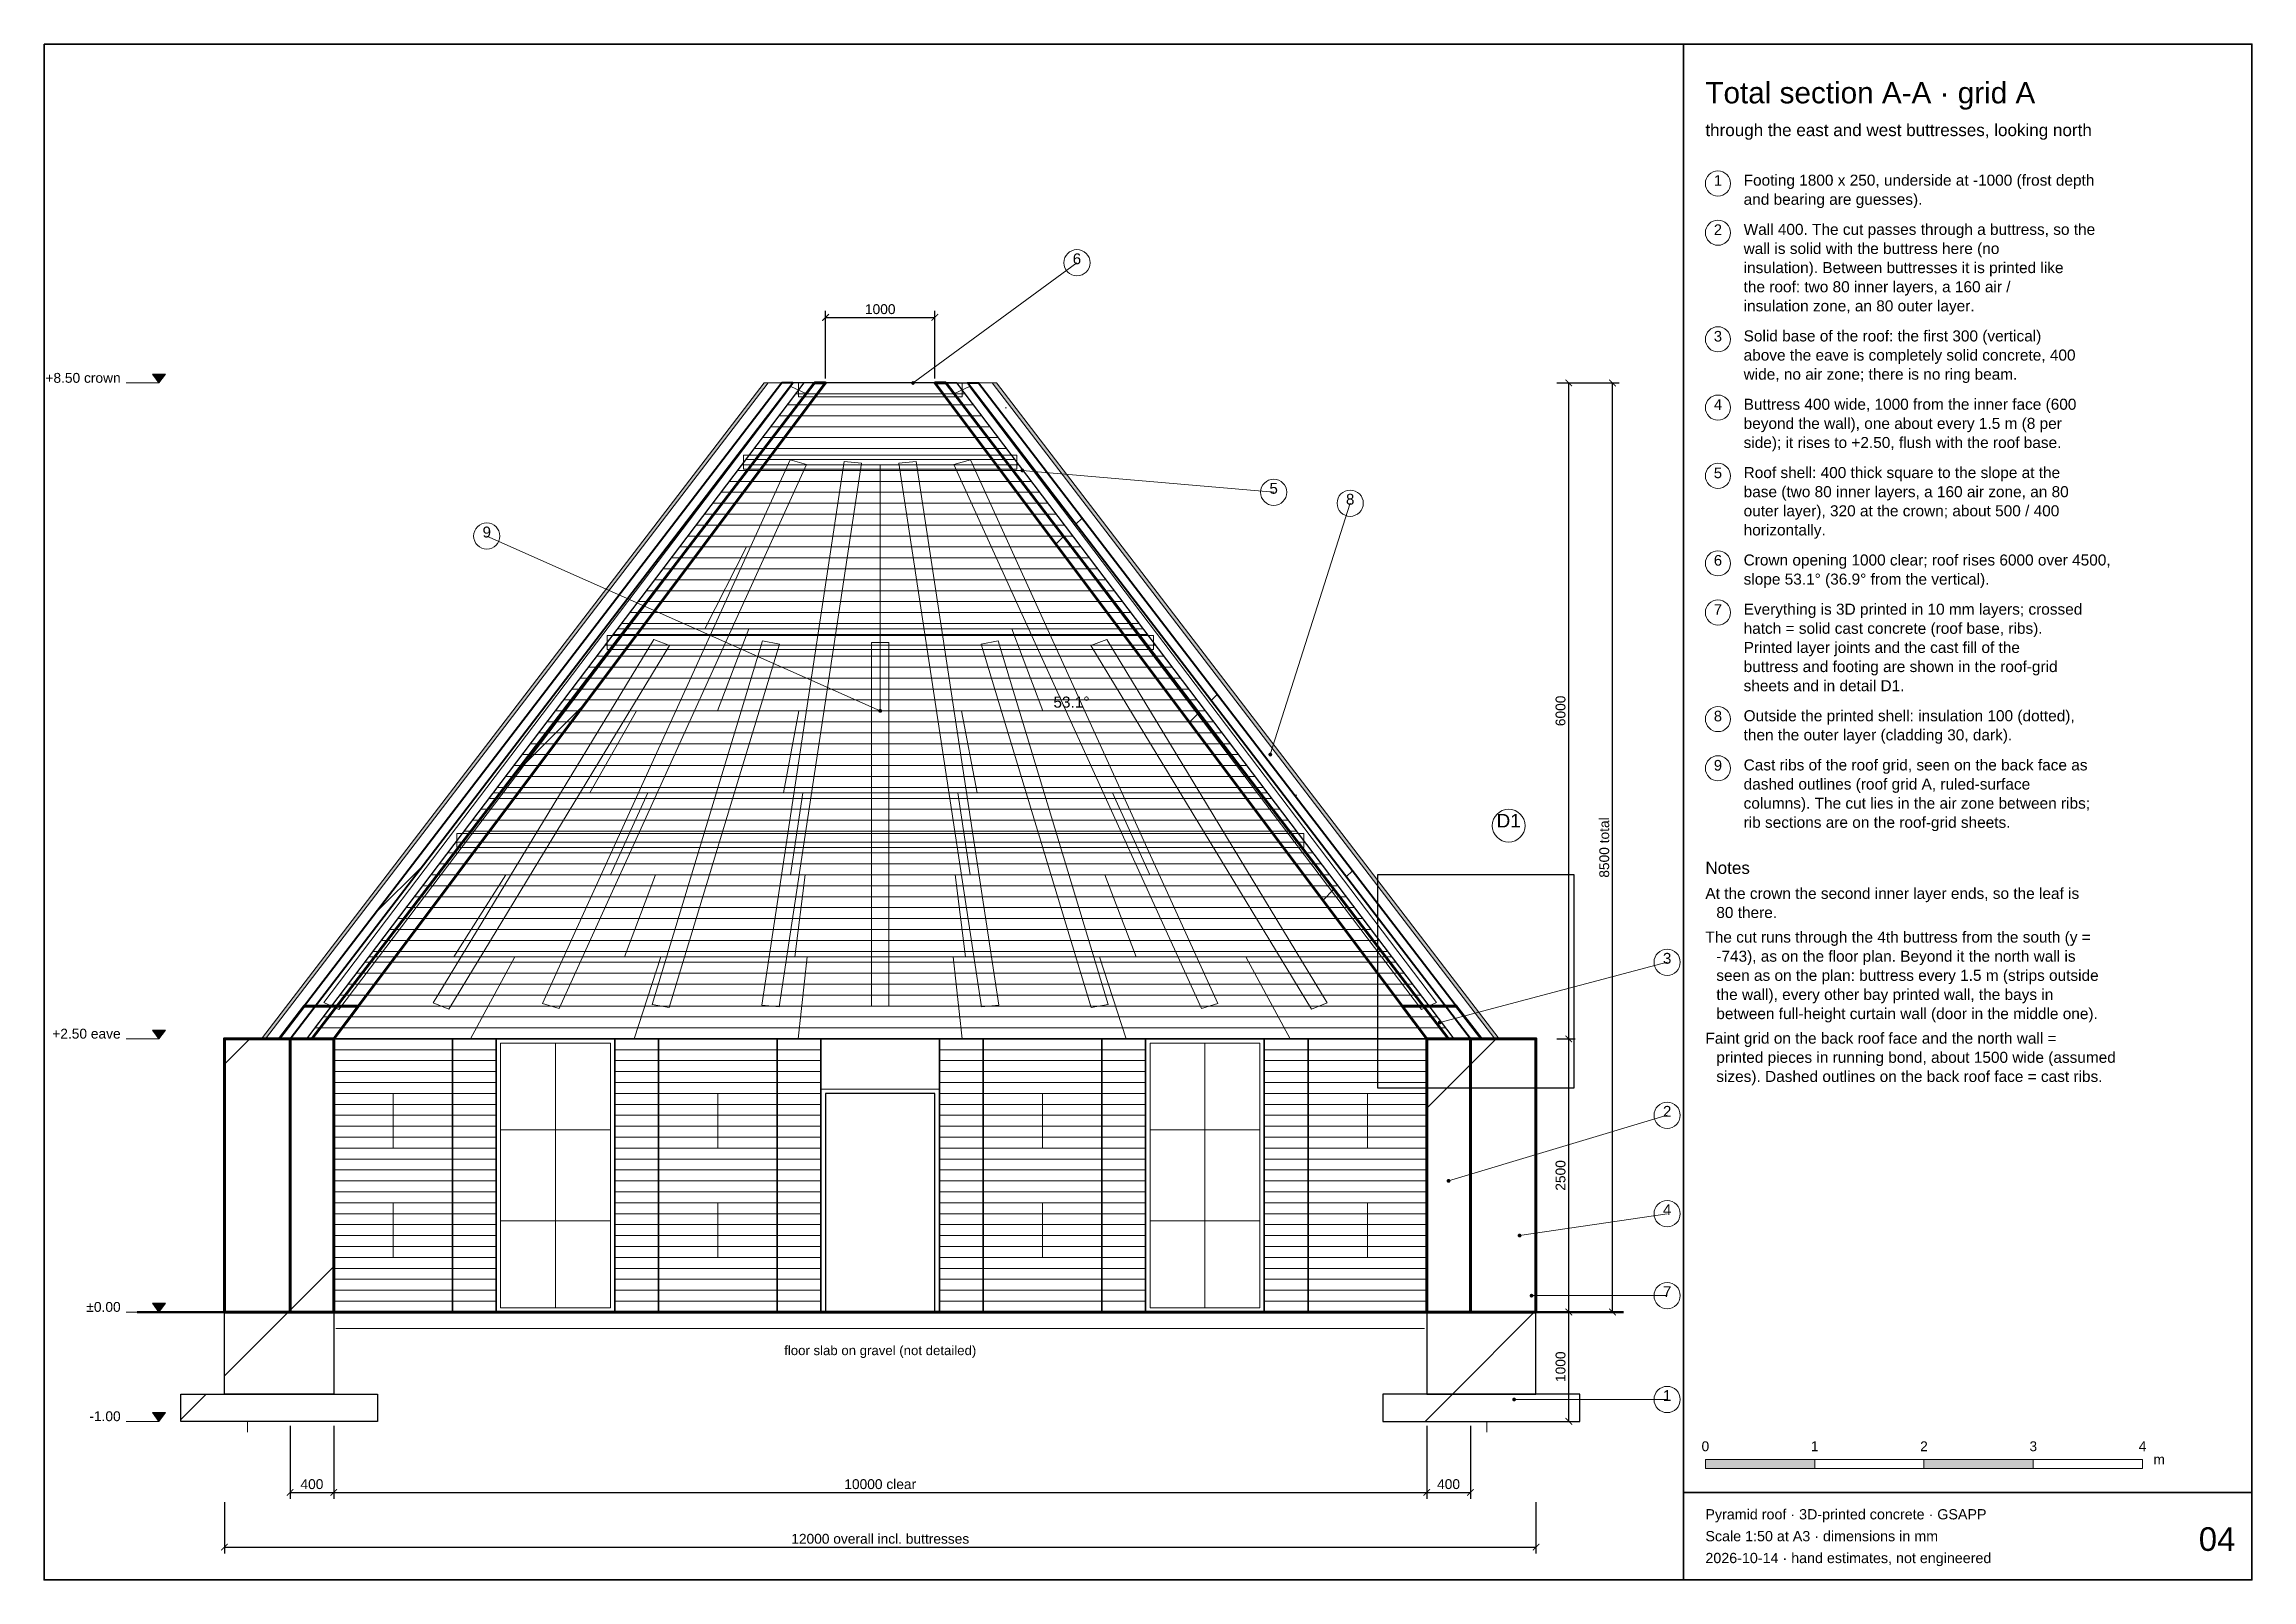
# Paper-space layout '04 section-AA-grid-A' of a CAD drawing. Header units: millimetres. Extents: x 8 to 412, y 8 to 289.
# The model-space entities are those that its viewports show. They can reach past a viewport. Long polylines and large blocks are cut down to what shows.
import ezdxf
from ezdxf.enums import TextEntityAlignment as Align

# ---------------------------------------------------------------- set-up
doc = ezdxf.new("R2010")
doc.units = ezdxf.units.MM
doc.linetypes.add('DASHED', pattern=[1.524, 1.27, -0.254])
for name, color, linetype, lineweight in [('ANNOTATION', 4, 'CONTINUOUS', 18), ('BACKGROUND', 9, 'CONTINUOUS', 13), ('CLADDING', 7, 'Continuous', 9), ('DIMS', 3, 'CONTINUOUS', 18), ('HATCH-CAST', 7, 'CONTINUOUS', 9), ('HATCH-EARTH', 8, 'CONTINUOUS', 9), ('HATCH-INSULATION', 7, 'Continuous', 9), ('HATCH-PRINTED', 7, 'CONTINUOUS', 9), ('HIDDEN-AXIS', 8, 'DASHED', 18), ('LINES', 7, 'CONTINUOUS', 25), ('OUTLINE-CUT', 7, 'CONTINUOUS', 50), ('OUTLINE-FINE', 7, 'CONTINUOUS', 25), ('PRINT-LAYERS', 7, 'CONTINUOUS', 9), ('TEXT', 7, 'CONTINUOUS', 18), ('TITLEBLOCK', 7, 'CONTINUOUS', 18)]:
    doc.layers.add(name, color=color, linetype=linetype, lineweight=lineweight)
doc.styles.get("Standard").update_dxf_attribs({"font": 'arial.ttf'})
doc.dimstyles.new('PYR-1-50', dxfattribs={"dimscale": 50, "dimtxt": 1.8, "dimasz": 1.2, "dimexe": 1.2, "dimexo": 0.8, "dimgap": 0.6, "dimtad": 1, "dimdec": 0, "dimtxsty": 'Standard', "dimblk": 'ARCHTICK', "dimcen": 2.5, "dimclrd": 3, "dimclre": 3, "dimclrt": 7, "dimazin": 3, "dimtfac": 1, "dimtmove": 0, "dimatfit": 3})
pattern_1 = [(45, (0, 0), (-1425.35, 1425.35), [])]
pattern_2 = [(0, (0, 0), (442.913, 885.827), [0, -885.827])]
pattern_3 = [(45, (0, 0), (-1425.35, 1425.35), []), (135, (0, 0), (-1425.35, -1425.35), [])]

# ---------------------------------------------------------------- blocks, each defined once
blk = doc.blocks.new('_ARCHTICK')
at = {"color": 0, "linetype": 'BYBLOCK', "const_width": 0.15}
blk.add_lwpolyline([(-0.5, -0.5), (0.5, 0.5)], dxfattribs=at)

msp = doc.modelspace()

# ---------------------------------------------------------------- hatches: boundary and pattern name
at = {"layer": 'ANNOTATION', "ltscale": 50}
h = msp.add_hatch(color=7, dxfattribs=at)
h.dxf.hatch_style = 1
h.paths.add_polyline_path([(52488.4, 10857.9), (52548.4, 10937.9), (52428.4, 10937.9)])
h = msp.add_hatch(color=7, dxfattribs=at)
h.dxf.hatch_style = 1
edge = h.paths.add_edge_path()
edge.add_arc((59388.4, 10857.9), 17.5, 0, 360)
h = msp.add_hatch(color=7, dxfattribs=at)
h.dxf.hatch_style = 1
edge = h.paths.add_edge_path()
edge.add_arc((60388.4, 10057.9), 17.5, 0, 360)
h = msp.add_hatch(color=7, dxfattribs=at)
h.dxf.hatch_style = 1
edge = h.paths.add_edge_path()
edge.add_arc((59088.4, 7857.9), 17.5, 0, 360)
h = msp.add_hatch(color=7, dxfattribs=at)
h.dxf.hatch_style = 1
edge = h.paths.add_edge_path()
edge.add_arc((62657.6, 7457.9), 17.5, 0, 360)
h = msp.add_hatch(color=7, dxfattribs=at)
h.dxf.hatch_style = 1
h.paths.add_polyline_path([(52488.4, 4857.9), (52548.4, 4937.9), (52428.4, 4937.9)])
h = msp.add_hatch(color=7, dxfattribs=at)
h.dxf.hatch_style = 1
edge = h.paths.add_edge_path()
edge.add_arc((64208.4, 5007.9), 17.5, 0, 360)
h = msp.add_hatch(color=7, dxfattribs=at)
h.dxf.hatch_style = 1
edge = h.paths.add_edge_path()
edge.add_arc((64288.4, 3557.9), 17.5, 0, 360)
h = msp.add_hatch(color=7, dxfattribs=at)
h.dxf.hatch_style = 1
edge = h.paths.add_edge_path()
edge.add_arc((64938.4, 3057.9), 17.5, 0, 360)
h = msp.add_hatch(color=7, dxfattribs=at)
h.dxf.hatch_style = 1
h.paths.add_polyline_path([(52488.4, 2357.9), (52548.4, 2437.9), (52428.4, 2437.9)])
h = msp.add_hatch(color=7, dxfattribs=at)
h.dxf.hatch_style = 1
edge = h.paths.add_edge_path()
edge.add_arc((65048.4, 2507.9), 17.5, 0, 360)
h = msp.add_hatch(color=7, dxfattribs=at)
h.dxf.hatch_style = 1
h.paths.add_polyline_path([(52488.4, 1357.9), (52548.4, 1437.9), (52428.4, 1437.9)])
h = msp.add_hatch(color=7, dxfattribs=at)
h.dxf.hatch_style = 1
edge = h.paths.add_edge_path()
edge.add_arc((64888.4, 1557.9), 17.5, 0, 360)
at = {"layer": 'CLADDING', "ltscale": 50}
h = msp.add_hatch(color=7, dxfattribs=at)
h.dxf.hatch_style = 1
h.paths.add_polyline_path([(53463.4, 4857.9), (53425.9, 4857.9), (58025.9, 10857.9), (58063.4, 10857.9)])
h = msp.add_hatch(color=7, dxfattribs=at)
h.dxf.hatch_style = 1
h.paths.add_polyline_path([(64750.9, 4857.9), (64713.4, 4857.9), (60113.4, 10857.9), (60150.9, 10857.9)])
at = {"layer": 'HATCH-CAST', "ltscale": 50}
h = msp.add_hatch(dxfattribs=at)
h.set_pattern_fill('ANSI37', scale=25.19685)
h.set_pattern_definition(pattern_3)
h.paths.add_polyline_path([(54313.4, 5157.9), (54088.4, 4857.9), (53588.4, 4857.9), (53818.4, 5157.9)])
h = msp.add_hatch(dxfattribs=at)
h.set_pattern_fill('ANSI37', scale=25.19685)
h.set_pattern_definition(pattern_3)
h.paths.add_polyline_path([(64358.4, 5157.9), (64588.4, 4857.9), (64088.4, 4857.9), (63863.4, 5157.9)])
at = {"layer": 'HATCH-EARTH', "ltscale": 50}
h = msp.add_hatch(dxfattribs=at)
h.set_pattern_fill('EARTH', scale=37.795276)
h.set_pattern_definition([(0, (0, 0), (9070.9, 9070.9), [9070.9, -9070.9]), (0, (0, 3402), (9070.9, 9070.9), [9070.9, -9070.9]), (0, (0, 6803), (9070.9, 9070.9), [9070.9, -9070.9]), (90, (1134, 7937), (-9070.9, 9070.9), [9070.9, -9070.9]), (90, (4535, 7937), (-9070.9, 9070.9), [9070.9, -9070.9]), (90, (7937, 7937), (-9070.9, 9070.9), [9070.9, -9070.9])])
h.paths.add_polyline_path([(52688.4, 1357.9), (54488.4, 1357.9), (54488.4, 1607.9), (54088.4, 1607.9), (54088.4, 2357.9), (55174.2, 2357.9), (55574.2, 2357.9), (56659.9, 2357.9), (57059.9, 2357.9), (58145.6, 2357.9), (58545.6, 2357.9), (58588.4, 2357.9), (59588.4, 2357.9), (59631.3, 2357.9), (60031.3, 2357.9), (61117, 2357.9), (61517, 2357.9), (62602.7, 2357.9), (63002.7, 2357.9), (64088.4, 2357.9), (64088.4, 1607.9), (63688.4, 1607.9), (63688.4, 1357.9), (65488.4, 1357.9), (65488.4, 1607.9), (65088.4, 1607.9), (65088.4, 2357.9), (65888.4, 2357.9), (65888.4, 1257.9), (52288.4, 1257.9), (52288.4, 2357.9), (53088.4, 2357.9), (53088.4, 1607.9), (52688.4, 1607.9)])
at = {"layer": 'HATCH-INSULATION', "ltscale": 50}
h = msp.add_hatch(dxfattribs=at)
h.set_pattern_fill('DOTS', scale=23.622047)
h.set_pattern_definition(pattern_2)
h.paths.add_polyline_path([(53818.4, 5157.9), (53588.4, 4857.9), (53463.4, 4857.9), (58063.4, 10857.9), (58188.4, 10857.9)])
h = msp.add_hatch(dxfattribs=at)
h.set_pattern_fill('DOTS', scale=23.622047)
h.set_pattern_definition(pattern_2)
h.paths.add_polyline_path([(64358.4, 5157.9), (59988.4, 10857.9), (60113.4, 10857.9), (64713.4, 4857.9), (64588.4, 4857.9)])
at = {"layer": 'HATCH-PRINTED', "ltscale": 50}
h = msp.add_hatch(dxfattribs=at)
h.set_pattern_fill('ANSI31', scale=25.19685)
h.set_pattern_definition(pattern_1)
h.paths.add_polyline_path([(58288.4, 10857.9), (53918.4, 5157.9), (53818.4, 5157.9), (58188.4, 10857.9)])
h = msp.add_hatch(dxfattribs=at)
h.set_pattern_fill('ANSI31', scale=25.19685)
h.set_pattern_definition(pattern_1)
h.paths.add_polyline_path([(54118.4, 5157.9), (58488.4, 10857.9), (58588.4, 10857.9), (54313.4, 5157.9)])
h = msp.add_hatch(dxfattribs=at)
h.set_pattern_fill('ANSI31', scale=25.19685)
h.set_pattern_definition(pattern_1)
h.paths.add_polyline_path([(64058.4, 5157.9), (63863.4, 5157.9), (59588.4, 10857.9), (59688.4, 10857.9)])
h = msp.add_hatch(dxfattribs=at)
h.set_pattern_fill('ANSI31', scale=25.19685)
h.set_pattern_definition(pattern_1)
h.paths.add_polyline_path([(64258.4, 5157.9), (59888.4, 10857.9), (59988.4, 10857.9), (64358.4, 5157.9)])
h = msp.add_hatch(dxfattribs=at)
h.set_pattern_fill('ANSI31', scale=25.19685)
h.set_pattern_definition(pattern_1)
h.paths.add_polyline_path([(53088.4, 2357.9), (53088.4, 4857.9), (53463.4, 4857.9), (53588.4, 4857.9), (53688.4, 4857.9), (53688.4, 2357.9)])
h = msp.add_hatch(dxfattribs=at)
h.set_pattern_fill('ANSI31', scale=25.19685)
h.set_pattern_definition(pattern_1)
h.paths.add_polyline_path([(54088.4, 2357.9), (53688.4, 2357.9), (53688.4, 4857.9), (53888.4, 4857.9), (54088.4, 4857.9)])
h = msp.add_hatch(dxfattribs=at)
h.set_pattern_fill('ANSI31', scale=25.19685)
h.set_pattern_definition(pattern_1)
h.paths.add_polyline_path([(64088.4, 2357.9), (64088.4, 4857.9), (64288.4, 4857.9), (64488.4, 4857.9), (64488.4, 2357.9)])
h = msp.add_hatch(dxfattribs=at)
h.set_pattern_fill('ANSI31', scale=25.19685)
h.set_pattern_definition(pattern_1)
h.paths.add_polyline_path([(65088.4, 2357.9), (64488.4, 2357.9), (64488.4, 4857.9), (64588.4, 4857.9), (64713.4, 4857.9), (65088.4, 4857.9)])
h = msp.add_hatch(dxfattribs=at)
h.set_pattern_fill('ANSI31', scale=25.19685)
h.set_pattern_definition(pattern_1)
h.paths.add_polyline_path([(53088.4, 1607.9), (53088.4, 2357.9), (53688.4, 2357.9), (54088.4, 2357.9), (54088.4, 1607.9)])
h = msp.add_hatch(dxfattribs=at)
h.set_pattern_fill('ANSI31', scale=25.19685)
h.set_pattern_definition(pattern_1)
h.paths.add_polyline_path([(65088.4, 1607.9), (64088.4, 1607.9), (64088.4, 2357.9), (64488.4, 2357.9), (65088.4, 2357.9)])
h = msp.add_hatch(dxfattribs=at)
h.set_pattern_fill('ANSI31', scale=25.19685)
h.set_pattern_definition(pattern_1)
h.paths.add_polyline_path([(53088.4, 1607.9), (54088.4, 1607.9), (54488.4, 1607.9), (54488.4, 1357.9), (52688.4, 1357.9), (52688.4, 1607.9)])
h = msp.add_hatch(dxfattribs=at)
h.set_pattern_fill('ANSI31', scale=25.19685)
h.set_pattern_definition(pattern_1)
h.paths.add_polyline_path([(65088.4, 1607.9), (65488.4, 1607.9), (65488.4, 1357.9), (63688.4, 1357.9), (63688.4, 1607.9), (64088.4, 1607.9)])

# ---------------------------------------------------------------- linework, layer by layer
at = {"layer": 'ANNOTATION', "lineweight": 20, "ltscale": 50}
for points in [[(60888.4, 11957.9), (59388.4, 10857.9)], [(52488.4, 10857.9), (52188.4, 10857.9)], [(62688.4, 9857.9), (60388.4, 10057.9)], [(63388.4, 9757.9), (62657.6, 7457.9)], [(55488.4, 9457.9), (59088.4, 7857.9)], [(66288.4, 5557.9), (64208.4, 5007.9)], [(52488.4, 4857.9), (52188.4, 4857.9)], [(66288.4, 4157.9), (64288.4, 3557.9)], [(66288.4, 3257.9), (64938.4, 3057.9)], [(66288.4, 2507.9), (65048.4, 2507.9)], [(52488.4, 2357.9), (52188.4, 2357.9)], [(66288.4, 1557.9), (64888.4, 1557.9)], [(52488.4, 1357.9), (52188.4, 1357.9)]]:
    msp.add_lwpolyline(points, dxfattribs=at)
at = {"layer": 'ANNOTATION', "lineweight": 9, "ltscale": 50}
for points in [[(52488.4, 10857.9), (52548.4, 10937.9), (52428.4, 10937.9)], [(52488.4, 4857.9), (52548.4, 4937.9), (52428.4, 4937.9)], [(52488.4, 2357.9), (52548.4, 2437.9), (52428.4, 2437.9)], [(52488.4, 1357.9), (52548.4, 1437.9), (52428.4, 1437.9)]]:
    msp.add_lwpolyline(points, close=True, dxfattribs=at)
at = {"layer": 'ANNOTATION', "lineweight": 18, "ltscale": 50}
for centre, radius in [((60888.4, 11957.9), 120), ((62688.4, 9857.9), 120), ((63388.4, 9757.9), 120), ((55488.4, 9457.9), 120), ((64838.4, 6807.9), 150), ((66288.4, 5557.9), 120), ((66288.4, 4157.9), 120), ((66288.4, 3257.9), 120), ((66288.4, 2507.9), 120), ((66288.4, 1557.9), 120)]:
    msp.add_circle(centre, radius, dxfattribs=at)
at = {"layer": 'BACKGROUND', "lineweight": 20, "ltscale": 50}
for points in [[(56117, 2397.9), (56117, 4817.9)], [(62059.8, 2397.9), (62059.8, 4817.9)]]:
    msp.add_lwpolyline(points, dxfattribs=at)
at = {"layer": 'BACKGROUND', "lineweight": 15, "ltscale": 50}
for points in [[(55614.1, 4024.6), (56619.8, 4024.6)], [(61557, 4024.6), (62562.7, 4024.6)], [(55614.1, 3191.2), (56619.8, 3191.2)], [(61557, 3191.2), (62562.7, 3191.2)]]:
    msp.add_lwpolyline(points, dxfattribs=at)
at = {"layer": 'HIDDEN-AXIS', "linetype": 'DASHED', "lineweight": 20, "ltscale": 50}
for points in [[(53997.4, 5190.9), (58271.4, 10826.9), (58408.3, 10760.9), (54134.4, 5124.9), (53997.4, 5190.9)], [(58339.9, 10729.9), (59836.9, 10729.9), (59836.9, 10857.9), (58339.9, 10857.9), (58339.9, 10729.9)], [(64042.4, 5124.9), (59768.5, 10760.9), (59905.4, 10826.9), (64179.4, 5190.9), (64042.4, 5124.9)], [(55999.7, 5179.6), (58263.2, 10154.4), (58413.6, 10110.9), (56150.1, 5136.2), (55999.7, 5179.6)], [(57838.4, 10068.6), (60338.4, 10068.6), (60338.4, 10196.6), (57838.4, 10196.6), (57838.4, 10068.6)], [(58004.5, 5165.5), (58759, 10140.3), (58917.8, 10125), (58163.3, 5150.3), (58004.5, 5165.5)], [(60013.5, 5150.3), (59259, 10125), (59417.8, 10140.3), (60172.3, 5165.5), (60013.5, 5150.3)], [(62026.7, 5136.2), (59763.2, 10110.9), (59913.6, 10154.4), (62177.1, 5179.6), (62026.7, 5136.2)], [(54998.4, 5185.6), (57016.4, 8512), (57160.4, 8456.5), (55142.4, 5130.2), (54998.4, 5185.6)], [(56588.4, 8420.3), (61588.4, 8420.3), (61588.4, 8548.3), (56588.4, 8548.3), (56588.4, 8420.3)], [(57001.6, 5172.9), (58010.6, 8499.2), (58166.2, 8469.3), (57157.2, 5142.9), (57001.6, 5172.9)], [(59008.4, 5157.9), (59008.4, 8484.3), (59168.4, 8484.3), (59168.4, 5157.9), (59008.4, 5157.9)], [(61019.6, 5142.9), (60010.6, 8469.3), (60166.2, 8499.2), (61175.2, 5172.9), (61019.6, 5142.9)], [(63034.4, 5130.2), (61016.4, 8456.5), (61160.4, 8512), (63178.4, 5185.6), (63034.4, 5130.2)], [(55213.4, 6607.1), (62963.4, 6607.1), (62963.4, 6735.1), (55213.4, 6735.1), (55213.4, 6607.1)], [(53838.4, 4857.9), (64338.4, 4857.9), (64110.9, 5157.9), (54065.9, 5157.9), (53838.4, 4857.9)], [(54108.4, 2207.9), (64068.4, 2207.9)]]:
    msp.add_lwpolyline(points, dxfattribs=at)
at = {"layer": 'HIDDEN-AXIS', "linetype": 'DASHED', "lineweight": 9, "ltscale": 50}
for points in [[(57819.6, 10107.9), (60357.2, 10107.9)], [(59088.4, 9357.9), (59088.4, 10107.9)], [(57250.9, 9357.9), (60925.9, 9357.9)], [(57484.2, 8607.9), (57863.4, 9357.9)], [(59088.4, 8607.9), (59088.4, 9357.9)], [(56682.2, 8607.9), (61494.6, 8607.9)], [(57600.9, 7857.9), (57885.3, 8607.9)], [(59088.4, 7857.9), (59088.4, 8607.9)], [(60575.9, 7857.9), (60291.5, 8607.9)], [(56113.4, 7857.9), (62063.4, 7857.9)], [(56430.6, 7107.9), (56857.2, 7857.9)], [(58202.5, 7107.9), (58344.6, 7857.9)], [(59974.3, 7107.9), (59832.2, 7857.9)], [(55544.6, 7107.9), (62632.2, 7107.9)], [(56620.9, 6357.9), (56962.2, 7107.9)], [(58265.9, 6357.9), (58379.7, 7107.9)], [(59910.9, 6357.9), (59797.1, 7107.9)], [(61555.9, 6357.9), (61214.7, 7107.9)], [(54975.9, 6357.9), (63200.9, 6357.9)], [(55187.4, 5607.9), (55661.3, 6357.9)], [(56747.8, 5607.9), (57032.2, 6357.9)], [(58308.2, 5607.9), (58403, 6357.9)], [(59868.6, 5607.9), (59773.8, 6357.9)], [(61429, 5607.9), (61144.6, 6357.9)], [(54407.2, 5607.9), (63769.6, 5607.9)], [(55338.4, 4857.9), (55744.6, 5607.9)], [(56838.4, 4857.9), (57082.1, 5607.9)], [(58338.4, 4857.9), (58419.6, 5607.9)], [(59838.4, 4857.9), (59757.1, 5607.9)], [(61338.4, 4857.9), (61094.7, 5607.9)], [(62838.4, 4857.9), (62432.1, 5607.9)], [(54088.4, 4357.9), (55174.1, 4357.9)], [(54631.3, 3857.9), (54631.3, 4357.9)], [(57059.8, 4357.9), (58145.5, 4357.9)], [(57602.7, 3857.9), (57602.7, 4357.9)], [(60031.3, 4357.9), (61117, 4357.9)], [(60574.1, 3857.9), (60574.1, 4357.9)], [(63002.7, 4357.9), (64088.4, 4357.9)], [(63545.5, 3857.9), (63545.5, 4357.9)], [(54088.4, 3857.9), (55174.1, 3857.9)], [(57059.8, 3857.9), (58145.5, 3857.9)], [(60031.3, 3857.9), (61117, 3857.9)], [(63002.7, 3857.9), (64088.4, 3857.9)], [(54088.4, 3357.9), (55174.1, 3357.9)], [(54631.3, 2857.9), (54631.3, 3357.9)], [(57059.8, 3357.9), (58145.5, 3357.9)], [(57602.7, 2857.9), (57602.7, 3357.9)], [(60031.3, 3357.9), (61117, 3357.9)], [(60574.1, 2857.9), (60574.1, 3357.9)], [(63002.7, 3357.9), (64088.4, 3357.9)], [(63545.5, 2857.9), (63545.5, 3357.9)], [(54088.4, 2857.9), (55174.1, 2857.9)], [(57059.8, 2857.9), (58145.5, 2857.9)], [(60031.3, 2857.9), (61117, 2857.9)], [(63002.7, 2857.9), (64088.4, 2857.9)]]:
    msp.add_lwpolyline(points, dxfattribs=at)
at = {"layer": 'HIDDEN-AXIS', "linetype": 'DASHED', "lineweight": 25, "ltscale": 50}
msp.add_lwpolyline([(63638.4, 4407.9), (65438.4, 4407.9), (65438.4, 6357.9), (63638.4, 6357.9), (63638.4, 4407.9)], dxfattribs=at)
at = {"layer": 'LINES', "lineweight": 0, "ltscale": 50}
msp.add_lwpolyline([(64088.4, 4857.9), (59588.4, 10857.9)], dxfattribs=at)
at = {"layer": 'LINES', "lineweight": 25, "ltscale": 50}
for points in [[(54088.4, 4857.9), (53588.4, 4857.9)], [(64088.4, 4857.9), (64588.4, 4857.9)]]:
    msp.add_lwpolyline(points, dxfattribs=at)
at = {"layer": 'LINES', "lineweight": 60, "ltscale": 50}
for points in [[(54088.4, 2357.9), (54088.4, 4857.9)], [(64088.4, 2357.9), (64088.4, 4857.9)], [(54088.4, 2357.9), (64088.4, 2357.9)]]:
    msp.add_lwpolyline(points, dxfattribs=at)
at = {"layer": 'LINES', "lineweight": 50, "ltscale": 50}
msp.add_lwpolyline([(52288.4, 2357.9), (65888.4, 2357.9)], dxfattribs=at)
at = {"layer": 'OUTLINE-CUT', "lineweight": 40, "ltscale": 50}
for points in [[(53688.4, 4857.9), (58288.4, 10857.9), (58188.4, 10857.9), (53588.4, 4857.9)], [(64488.4, 4857.9), (59888.4, 10857.9), (59988.4, 10857.9), (64588.4, 4857.9)]]:
    msp.add_lwpolyline(points, close=True, dxfattribs=at)
at = {"layer": 'OUTLINE-CUT', "lineweight": 70, "ltscale": 50}
for points in [[(54088.4, 4857.9), (58588.4, 10857.9), (58488.4, 10857.9), (53888.4, 4857.9)], [(64088.4, 4857.9), (59588.4, 10857.9), (59688.4, 10857.9), (64288.4, 4857.9)], [(53688.4, 2357.9), (53088.4, 2357.9), (53088.4, 4857.9), (53688.4, 4857.9)], [(54088.4, 2357.9), (53688.4, 2357.9), (53688.4, 4857.9), (54088.4, 4857.9)], [(64088.4, 2357.9), (64488.4, 2357.9), (64488.4, 4857.9), (64088.4, 4857.9)], [(64488.4, 2357.9), (65088.4, 2357.9), (65088.4, 4857.9), (64488.4, 4857.9)]]:
    msp.add_lwpolyline(points, close=True, dxfattribs=at)
at = {"layer": 'OUTLINE-CUT', "lineweight": 60, "ltscale": 50}
for points in [[(54088.4, 4857.9), (54313.4, 5157.9), (53818.4, 5157.9), (53588.4, 4857.9)], [(64088.4, 4857.9), (63863.4, 5157.9), (64358.4, 5157.9), (64588.4, 4857.9)]]:
    msp.add_lwpolyline(points, close=True, dxfattribs=at)
at = {"layer": 'OUTLINE-FINE', "lineweight": 20, "ltscale": 50}
for points in [[(53463.4, 4857.9), (58063.4, 10857.9), (58025.9, 10857.9), (53425.9, 4857.9)], [(64713.4, 4857.9), (60113.4, 10857.9), (60150.9, 10857.9), (64750.9, 4857.9)]]:
    msp.add_lwpolyline(points, close=True, dxfattribs=at)
at = {"layer": 'OUTLINE-FINE', "lineweight": 9, "ltscale": 50}
for points in [[(53588.4, 4857.9), (58188.4, 10857.9), (58063.4, 10857.9), (53463.4, 4857.9)], [(64588.4, 4857.9), (59988.4, 10857.9), (60113.4, 10857.9), (64713.4, 4857.9)]]:
    msp.add_lwpolyline(points, close=True, dxfattribs=at)
at = {"layer": 'OUTLINE-FINE', "lineweight": 25, "ltscale": 50}
for points in [[(53888.4, 4857.9), (58488.4, 10857.9), (58288.4, 10857.9), (53688.4, 4857.9)], [(64288.4, 4857.9), (59688.4, 10857.9), (59888.4, 10857.9), (64488.4, 4857.9)]]:
    msp.add_lwpolyline(points, close=True, dxfattribs=at)
at = {"layer": 'OUTLINE-FINE', "lineweight": 30, "ltscale": 50}
for points in [[(53838.4, 4857.9), (64338.4, 4857.9), (59788.4, 10857.9), (58388.4, 10857.9)], [(54088.4, 2357.9), (64088.4, 2357.9), (64088.4, 4857.9), (54088.4, 4857.9)], [(58588.4, 2357.9), (59588.4, 2357.9), (59588.4, 4357.9), (58588.4, 4357.9)], [(54088.4, 1607.9), (53088.4, 1607.9), (53088.4, 2357.9), (54088.4, 2357.9)], [(64088.4, 1607.9), (65088.4, 1607.9), (65088.4, 2357.9), (64088.4, 2357.9)], [(54488.4, 1357.9), (52688.4, 1357.9), (52688.4, 1607.9), (54488.4, 1607.9)], [(63688.4, 1357.9), (65488.4, 1357.9), (65488.4, 1607.9), (63688.4, 1607.9)]]:
    msp.add_lwpolyline(points, close=True, dxfattribs=at)
at = {"layer": 'OUTLINE-FINE', "lineweight": 35, "ltscale": 50}
for points in [[(55174.1, 2357.9), (55574.1, 2357.9), (55574.1, 4857.9), (55174.1, 4857.9)], [(55574.1, 2357.9), (56659.8, 2357.9), (56659.8, 4857.9), (55574.1, 4857.9)], [(56659.8, 2357.9), (57059.8, 2357.9), (57059.8, 4857.9), (56659.8, 4857.9)], [(58145.5, 2357.9), (58545.5, 2357.9), (58545.5, 4857.9), (58145.5, 4857.9)], [(59631.3, 2357.9), (60031.3, 2357.9), (60031.3, 4857.9), (59631.3, 4857.9)], [(61117, 2357.9), (61517, 2357.9), (61517, 4857.9), (61117, 4857.9)], [(61517, 2357.9), (62602.7, 2357.9), (62602.7, 4857.9), (61517, 4857.9)], [(62602.7, 2357.9), (63002.7, 2357.9), (63002.7, 4857.9), (62602.7, 4857.9)]]:
    msp.add_lwpolyline(points, close=True, dxfattribs=at)
at = {"layer": 'OUTLINE-FINE', "lineweight": 15, "ltscale": 50}
for points in [[(55614.1, 2397.9), (56619.8, 2397.9), (56619.8, 4817.9), (55614.1, 4817.9)], [(61557, 2397.9), (62562.7, 2397.9), (62562.7, 4817.9), (61557, 4817.9)], [(58548.4, 2357.9), (59628.4, 2357.9), (59628.4, 4397.9), (58548.4, 4397.9)]]:
    msp.add_lwpolyline(points, close=True, dxfattribs=at)
at = {"layer": 'PRINT-LAYERS', "lineweight": 5, "ltscale": 50}
for points in [[(58312.6, 10757.9), (59864.2, 10757.9)], [(58160.9, 10557.9), (60015.9, 10557.9)], [(58236.7, 10657.9), (59940.1, 10657.9)], [(58009.2, 10357.9), (60167.6, 10357.9)], [(58085.1, 10457.9), (60091.7, 10457.9)], [(57857.6, 10157.9), (60319.2, 10157.9)], [(57933.4, 10257.9), (60243.4, 10257.9)], [(57705.9, 9957.9), (60470.9, 9957.9)], [(57781.7, 10057.9), (60395.1, 10057.9)], [(57554.2, 9757.9), (60622.6, 9757.9)], [(57630.1, 9857.9), (60546.7, 9857.9)], [(57402.6, 9557.9), (60774.2, 9557.9)], [(57478.4, 9657.9), (60698.4, 9657.9)], [(57250.9, 9357.9), (60925.9, 9357.9)], [(57326.7, 9457.9), (60850.1, 9457.9)], [(57099.2, 9157.9), (61077.6, 9157.9)], [(57175.1, 9257.9), (61001.7, 9257.9)], [(56947.6, 8957.9), (61229.2, 8957.9)], [(57023.4, 9057.9), (61153.4, 9057.9)], [(56795.9, 8757.9), (61380.9, 8757.9)], [(56871.7, 8857.9), (61305.1, 8857.9)], [(56644.2, 8557.9), (61532.6, 8557.9)], [(56720.1, 8657.9), (61456.7, 8657.9)], [(56492.6, 8357.9), (61684.2, 8357.9)], [(56568.4, 8457.9), (61608.4, 8457.9)], [(56340.9, 8157.9), (61835.9, 8157.9)], [(56416.7, 8257.9), (61760.1, 8257.9)], [(56189.2, 7957.9), (61987.6, 7957.9)], [(56265.1, 8057.9), (61911.7, 8057.9)], [(56037.6, 7757.9), (62139.2, 7757.9)], [(56113.4, 7857.9), (62063.4, 7857.9)], [(55885.9, 7557.9), (62290.9, 7557.9)], [(55961.7, 7657.9), (62215.1, 7657.9)], [(55734.2, 7357.9), (62442.6, 7357.9)], [(55810.1, 7457.9), (62366.7, 7457.9)], [(55582.6, 7157.9), (62594.2, 7157.9)], [(55658.4, 7257.9), (62518.4, 7257.9)], [(55430.9, 6957.9), (62745.9, 6957.9)], [(55506.7, 7057.9), (62670.1, 7057.9)], [(55279.2, 6757.9), (62897.6, 6757.9)], [(55355.1, 6857.9), (62821.7, 6857.9)], [(55127.6, 6557.9), (63049.2, 6557.9)], [(55203.4, 6657.9), (62973.4, 6657.9)], [(54975.9, 6357.9), (63200.9, 6357.9)], [(55051.7, 6457.9), (63125.1, 6457.9)], [(54824.2, 6157.9), (63352.6, 6157.9)], [(54900.1, 6257.9), (63276.7, 6257.9)], [(54672.6, 5957.9), (63504.2, 5957.9)], [(54748.4, 6057.9), (63428.4, 6057.9)], [(54445.1, 5657.9), (63731.7, 5657.9)], [(54520.9, 5757.9), (63655.9, 5757.9)], [(54596.7, 5857.9), (63580.1, 5857.9)], [(54293.4, 5457.9), (63883.4, 5457.9)], [(54369.2, 5557.9), (63807.6, 5557.9)], [(54141.7, 5257.9), (64035.1, 5257.9)], [(54217.6, 5357.9), (63959.2, 5357.9)], [(53990.1, 5057.9), (64186.7, 5057.9)], [(54065.9, 5157.9), (64110.9, 5157.9)], [(53914.2, 4957.9), (64262.6, 4957.9)], [(54088.4, 4757.9), (55174.1, 4757.9)], [(54088.4, 4657.9), (55174.1, 4657.9)], [(55174.1, 4757.9), (55574.1, 4757.9)], [(55174.1, 4657.9), (55574.1, 4657.9)], [(56659.8, 4757.9), (57059.8, 4757.9)], [(56659.8, 4657.9), (57059.8, 4657.9)], [(57059.8, 4757.9), (58145.5, 4757.9)], [(57059.8, 4657.9), (58145.5, 4657.9)], [(58145.5, 4757.9), (58545.5, 4757.9)], [(58145.5, 4657.9), (58545.5, 4657.9)], [(59631.3, 4757.9), (60031.3, 4757.9)], [(59631.3, 4657.9), (60031.3, 4657.9)], [(60031.3, 4757.9), (61117, 4757.9)], [(60031.3, 4657.9), (61117, 4657.9)], [(61117, 4757.9), (61517, 4757.9)], [(61117, 4657.9), (61517, 4657.9)], [(62602.7, 4757.9), (63002.7, 4757.9)], [(62602.7, 4657.9), (63002.7, 4657.9)], [(63002.7, 4757.9), (64088.4, 4757.9)], [(63002.7, 4657.9), (64088.4, 4657.9)], [(54088.4, 4557.9), (55174.1, 4557.9)], [(54088.4, 4457.9), (55174.1, 4457.9)], [(55174.1, 4557.9), (55574.1, 4557.9)], [(55174.1, 4457.9), (55574.1, 4457.9)], [(56659.8, 4557.9), (57059.8, 4557.9)], [(56659.8, 4457.9), (57059.8, 4457.9)], [(57059.8, 4557.9), (58145.5, 4557.9)], [(57059.8, 4457.9), (58145.5, 4457.9)], [(58145.5, 4557.9), (58545.5, 4557.9)], [(58145.5, 4457.9), (58545.5, 4457.9)], [(59631.3, 4557.9), (60031.3, 4557.9)], [(59631.3, 4457.9), (60031.3, 4457.9)], [(60031.3, 4557.9), (61117, 4557.9)], [(60031.3, 4457.9), (61117, 4457.9)], [(61117, 4557.9), (61517, 4557.9)], [(61117, 4457.9), (61517, 4457.9)], [(62602.7, 4557.9), (63002.7, 4557.9)], [(62602.7, 4457.9), (63002.7, 4457.9)], [(63002.7, 4557.9), (64088.4, 4557.9)], [(63002.7, 4457.9), (64088.4, 4457.9)], [(54088.4, 4357.9), (55174.1, 4357.9)], [(54088.4, 4257.9), (55174.1, 4257.9)], [(55174.1, 4357.9), (55574.1, 4357.9)], [(55174.1, 4257.9), (55574.1, 4257.9)], [(56659.8, 4357.9), (57059.8, 4357.9)], [(56659.8, 4257.9), (57059.8, 4257.9)], [(57059.8, 4357.9), (58145.5, 4357.9)], [(57059.8, 4257.9), (58145.5, 4257.9)], [(58145.5, 4357.9), (58545.5, 4357.9)], [(58145.5, 4257.9), (58545.5, 4257.9)], [(59631.3, 4357.9), (60031.3, 4357.9)], [(59631.3, 4257.9), (60031.3, 4257.9)], [(60031.3, 4357.9), (61117, 4357.9)], [(60031.3, 4257.9), (61117, 4257.9)], [(61117, 4357.9), (61517, 4357.9)], [(61117, 4257.9), (61517, 4257.9)], [(62602.7, 4357.9), (63002.7, 4357.9)], [(62602.7, 4257.9), (63002.7, 4257.9)], [(63002.7, 4357.9), (64088.4, 4357.9)], [(63002.7, 4257.9), (64088.4, 4257.9)], [(54088.4, 4157.9), (55174.1, 4157.9)], [(54088.4, 4057.9), (55174.1, 4057.9)], [(55174.1, 4157.9), (55574.1, 4157.9)], [(55174.1, 4057.9), (55574.1, 4057.9)], [(56659.8, 4157.9), (57059.8, 4157.9)], [(56659.8, 4057.9), (57059.8, 4057.9)], [(57059.8, 4157.9), (58145.5, 4157.9)], [(57059.8, 4057.9), (58145.5, 4057.9)], [(58145.5, 4157.9), (58545.5, 4157.9)], [(58145.5, 4057.9), (58545.5, 4057.9)], [(59631.3, 4157.9), (60031.3, 4157.9)], [(59631.3, 4057.9), (60031.3, 4057.9)], [(60031.3, 4157.9), (61117, 4157.9)], [(60031.3, 4057.9), (61117, 4057.9)], [(61117, 4157.9), (61517, 4157.9)], [(61117, 4057.9), (61517, 4057.9)], [(62602.7, 4157.9), (63002.7, 4157.9)], [(62602.7, 4057.9), (63002.7, 4057.9)], [(63002.7, 4157.9), (64088.4, 4157.9)], [(63002.7, 4057.9), (64088.4, 4057.9)], [(54088.4, 3957.9), (55174.1, 3957.9)], [(54088.4, 3857.9), (55174.1, 3857.9)], [(55174.1, 3957.9), (55574.1, 3957.9)], [(55174.1, 3857.9), (55574.1, 3857.9)], [(56659.8, 3957.9), (57059.8, 3957.9)], [(56659.8, 3857.9), (57059.8, 3857.9)], [(57059.8, 3957.9), (58145.5, 3957.9)], [(57059.8, 3857.9), (58145.5, 3857.9)], [(58145.5, 3957.9), (58545.5, 3957.9)], [(58145.5, 3857.9), (58545.5, 3857.9)], [(59631.3, 3957.9), (60031.3, 3957.9)], [(59631.3, 3857.9), (60031.3, 3857.9)], [(60031.3, 3957.9), (61117, 3957.9)], [(60031.3, 3857.9), (61117, 3857.9)], [(61117, 3957.9), (61517, 3957.9)], [(61117, 3857.9), (61517, 3857.9)], [(62602.7, 3957.9), (63002.7, 3957.9)], [(62602.7, 3857.9), (63002.7, 3857.9)], [(63002.7, 3957.9), (64088.4, 3957.9)], [(63002.7, 3857.9), (64088.4, 3857.9)], [(54088.4, 3757.9), (55174.1, 3757.9)], [(54088.4, 3657.9), (55174.1, 3657.9)], [(55174.1, 3757.9), (55574.1, 3757.9)], [(55174.1, 3657.9), (55574.1, 3657.9)], [(56659.8, 3757.9), (57059.8, 3757.9)], [(56659.8, 3657.9), (57059.8, 3657.9)], [(57059.8, 3757.9), (58145.5, 3757.9)], [(57059.8, 3657.9), (58145.5, 3657.9)], [(58145.5, 3757.9), (58545.5, 3757.9)], [(58145.5, 3657.9), (58545.5, 3657.9)], [(59631.3, 3757.9), (60031.3, 3757.9)], [(59631.3, 3657.9), (60031.3, 3657.9)], [(60031.3, 3757.9), (61117, 3757.9)], [(60031.3, 3657.9), (61117, 3657.9)], [(61117, 3757.9), (61517, 3757.9)], [(61117, 3657.9), (61517, 3657.9)], [(62602.7, 3757.9), (63002.7, 3757.9)], [(62602.7, 3657.9), (63002.7, 3657.9)], [(63002.7, 3757.9), (64088.4, 3757.9)], [(63002.7, 3657.9), (64088.4, 3657.9)], [(54088.4, 3557.9), (55174.1, 3557.9)], [(54088.4, 3457.9), (55174.1, 3457.9)], [(55174.1, 3557.9), (55574.1, 3557.9)], [(55174.1, 3457.9), (55574.1, 3457.9)], [(56659.8, 3557.9), (57059.8, 3557.9)], [(56659.8, 3457.9), (57059.8, 3457.9)], [(57059.8, 3557.9), (58145.5, 3557.9)], [(57059.8, 3457.9), (58145.5, 3457.9)], [(58145.5, 3557.9), (58545.5, 3557.9)], [(58145.5, 3457.9), (58545.5, 3457.9)], [(59631.3, 3557.9), (60031.3, 3557.9)], [(59631.3, 3457.9), (60031.3, 3457.9)], [(60031.3, 3557.9), (61117, 3557.9)], [(60031.3, 3457.9), (61117, 3457.9)], [(61117, 3557.9), (61517, 3557.9)], [(61117, 3457.9), (61517, 3457.9)], [(62602.7, 3557.9), (63002.7, 3557.9)], [(62602.7, 3457.9), (63002.7, 3457.9)], [(63002.7, 3557.9), (64088.4, 3557.9)], [(63002.7, 3457.9), (64088.4, 3457.9)], [(54088.4, 3357.9), (55174.1, 3357.9)], [(54088.4, 3257.9), (55174.1, 3257.9)], [(55174.1, 3357.9), (55574.1, 3357.9)], [(55174.1, 3257.9), (55574.1, 3257.9)], [(56659.8, 3357.9), (57059.8, 3357.9)], [(56659.8, 3257.9), (57059.8, 3257.9)], [(57059.8, 3357.9), (58145.5, 3357.9)], [(57059.8, 3257.9), (58145.5, 3257.9)], [(58145.5, 3357.9), (58545.5, 3357.9)], [(58145.5, 3257.9), (58545.5, 3257.9)], [(59631.3, 3357.9), (60031.3, 3357.9)], [(59631.3, 3257.9), (60031.3, 3257.9)], [(60031.3, 3357.9), (61117, 3357.9)], [(60031.3, 3257.9), (61117, 3257.9)], [(61117, 3357.9), (61517, 3357.9)], [(61117, 3257.9), (61517, 3257.9)], [(62602.7, 3357.9), (63002.7, 3357.9)], [(62602.7, 3257.9), (63002.7, 3257.9)], [(63002.7, 3357.9), (64088.4, 3357.9)], [(63002.7, 3257.9), (64088.4, 3257.9)], [(54088.4, 3157.9), (55174.1, 3157.9)], [(54088.4, 3057.9), (55174.1, 3057.9)], [(55174.1, 3157.9), (55574.1, 3157.9)], [(55174.1, 3057.9), (55574.1, 3057.9)], [(56659.8, 3157.9), (57059.8, 3157.9)], [(56659.8, 3057.9), (57059.8, 3057.9)], [(57059.8, 3157.9), (58145.5, 3157.9)], [(57059.8, 3057.9), (58145.5, 3057.9)], [(58145.5, 3157.9), (58545.5, 3157.9)], [(58145.5, 3057.9), (58545.5, 3057.9)], [(59631.3, 3157.9), (60031.3, 3157.9)], [(59631.3, 3057.9), (60031.3, 3057.9)], [(60031.3, 3157.9), (61117, 3157.9)], [(60031.3, 3057.9), (61117, 3057.9)], [(61117, 3157.9), (61517, 3157.9)], [(61117, 3057.9), (61517, 3057.9)], [(62602.7, 3157.9), (63002.7, 3157.9)], [(62602.7, 3057.9), (63002.7, 3057.9)], [(63002.7, 3157.9), (64088.4, 3157.9)], [(63002.7, 3057.9), (64088.4, 3057.9)], [(54088.4, 2957.9), (55174.1, 2957.9)], [(54088.4, 2857.9), (55174.1, 2857.9)], [(55174.1, 2957.9), (55574.1, 2957.9)], [(55174.1, 2857.9), (55574.1, 2857.9)], [(56659.8, 2957.9), (57059.8, 2957.9)], [(56659.8, 2857.9), (57059.8, 2857.9)], [(57059.8, 2957.9), (58145.5, 2957.9)], [(57059.8, 2857.9), (58145.5, 2857.9)], [(58145.5, 2957.9), (58545.5, 2957.9)], [(58145.5, 2857.9), (58545.5, 2857.9)], [(59631.3, 2957.9), (60031.3, 2957.9)], [(59631.3, 2857.9), (60031.3, 2857.9)], [(60031.3, 2957.9), (61117, 2957.9)], [(60031.3, 2857.9), (61117, 2857.9)], [(61117, 2957.9), (61517, 2957.9)], [(61117, 2857.9), (61517, 2857.9)], [(62602.7, 2957.9), (63002.7, 2957.9)], [(62602.7, 2857.9), (63002.7, 2857.9)], [(63002.7, 2957.9), (64088.4, 2957.9)], [(63002.7, 2857.9), (64088.4, 2857.9)], [(54088.4, 2757.9), (55174.1, 2757.9)], [(54088.4, 2657.9), (55174.1, 2657.9)], [(55174.1, 2757.9), (55574.1, 2757.9)], [(55174.1, 2657.9), (55574.1, 2657.9)], [(56659.8, 2757.9), (57059.8, 2757.9)], [(56659.8, 2657.9), (57059.8, 2657.9)], [(57059.8, 2757.9), (58145.5, 2757.9)], [(57059.8, 2657.9), (58145.5, 2657.9)], [(58145.5, 2757.9), (58545.5, 2757.9)], [(58145.5, 2657.9), (58545.5, 2657.9)], [(59631.3, 2757.9), (60031.3, 2757.9)], [(59631.3, 2657.9), (60031.3, 2657.9)], [(60031.3, 2757.9), (61117, 2757.9)], [(60031.3, 2657.9), (61117, 2657.9)], [(61117, 2757.9), (61517, 2757.9)], [(61117, 2657.9), (61517, 2657.9)], [(62602.7, 2757.9), (63002.7, 2757.9)], [(62602.7, 2657.9), (63002.7, 2657.9)], [(63002.7, 2757.9), (64088.4, 2757.9)], [(63002.7, 2657.9), (64088.4, 2657.9)], [(54088.4, 2557.9), (55174.1, 2557.9)], [(54088.4, 2457.9), (55174.1, 2457.9)], [(55174.1, 2557.9), (55574.1, 2557.9)], [(55174.1, 2457.9), (55574.1, 2457.9)], [(56659.8, 2557.9), (57059.8, 2557.9)], [(56659.8, 2457.9), (57059.8, 2457.9)], [(57059.8, 2557.9), (58145.5, 2557.9)], [(57059.8, 2457.9), (58145.5, 2457.9)], [(58145.5, 2557.9), (58545.5, 2557.9)], [(58145.5, 2457.9), (58545.5, 2457.9)], [(59631.3, 2557.9), (60031.3, 2557.9)], [(59631.3, 2457.9), (60031.3, 2457.9)], [(60031.3, 2557.9), (61117, 2557.9)], [(60031.3, 2457.9), (61117, 2457.9)], [(61117, 2557.9), (61517, 2557.9)], [(61117, 2457.9), (61517, 2457.9)], [(62602.7, 2557.9), (63002.7, 2557.9)], [(62602.7, 2457.9), (63002.7, 2457.9)], [(63002.7, 2557.9), (64088.4, 2557.9)], [(63002.7, 2457.9), (64088.4, 2457.9)]]:
    msp.add_lwpolyline(points, dxfattribs=at)

# ---------------------------------------------------------------- texts
at = {"layer": 'ANNOTATION', "ltscale": 50}
for s, height, p in [('6', 99.4, (60888.4, 11914.7)), ('5', 99.4, (62688.4, 9814.7)), ('8', 99.4, (63388.4, 9714.7)), ('9', 99.4, (55488.4, 9414.7)), ('D1', 124.2, (64838.4, 6753.9)), ('3', 99.4, (66288.4, 5514.7)), ('2', 99.4, (66288.4, 4114.7)), ('4', 99.4, (66288.4, 3214.7)), ('7', 99.4, (66288.4, 2464.7)), ('1', 99.4, (66288.4, 1514.7))]:
    msp.add_text(s, height=height, dxfattribs=at).set_placement(p, align=Align.BOTTOM_CENTER)
for s, p in [('+8.50 crown', (52138.4, 10832.9)), ('+2.50 eave', (52138.4, 4832.9)), ('±0.00', (52138.4, 2332.9)), ('-1.00', (52138.4, 1332.9))]:
    msp.add_text(s, height=90, dxfattribs=at).set_placement(p, align=Align.BOTTOM_RIGHT)
at = {"layer": 'TEXT', "ltscale": 50}
for s, height, p in [('53.1°', 100.8, (60838.4, 7857.9)), ('floor slab on gravel (not detailed)', 86.4, (59088.4, 1937.9))]:
    msp.add_text(s, height=height, dxfattribs=at).set_placement(p, align=Align.BOTTOM_CENTER)

# ---------------------------------------------------------------- dimensions: what is measured, and where the dimension line sits
at = {"layer": 'DIMS'}
for base, p1, p2 in [((58588.4, 11457.9), (58588.4, 10857.9), (59588.4, 10857.9)), ((53688.4, 707.9), (53688.4, 1357.9), (54088.4, 1357.9)), ((64088.4, 707.9), (64088.4, 1357.9), (64488.4, 1357.9))]:
    msp.add_linear_dim(base=base, p1=p1, p2=p2, dimstyle='PYR-1-50', dxfattribs=at).render()
for base, p1, p2 in [((65388.4, 4857.9), (65238.4, 4857.9), (65238.4, 10857.9)), ((65388.4, 2357.9), (65238.4, 2357.9), (65238.4, 4857.9)), ((65388.4, 1357.9), (65238.4, 1357.9), (65238.4, 2357.9))]:
    msp.add_linear_dim(base=base, p1=p1, p2=p2, angle=90, dimstyle='PYR-1-50', dxfattribs=at).render()
msp.add_linear_dim(base=(65788.4, 2357.9), p1=(65238.4, 2357.9), p2=(65238.4, 10857.9), angle=90, text='<> total', dimstyle='PYR-1-50', dxfattribs=at).render()
for base, p1, p2, text in [((54088.4, 707.9), (54088.4, 1357.9), (64088.4, 1357.9), '<> clear'), ((53088.4, 207.9), (53088.4, 657.9), (65088.4, 657.9), '<> overall incl. buttresses')]:
    msp.add_linear_dim(base=base, p1=p1, p2=p2, text=text, dimstyle='PYR-1-50', dxfattribs=at).render()

psp = doc.layouts.new('04 section-AA-grid-A')

# ---------------------------------------------------------------- hatches: boundary and pattern name
at = {"layer": 'TITLEBLOCK'}
h = psp.add_hatch(color=7, dxfattribs=at)
h.dxf.hatch_style = 1
h.paths.add_polyline_path([(312, 30), (332, 30), (332, 28.4), (312, 28.4)])
h = psp.add_hatch(color=7, dxfattribs=at)
h.dxf.hatch_style = 1
h.paths.add_polyline_path([(352, 30), (372, 30), (372, 28.4), (352, 28.4)])

# ---------------------------------------------------------------- linework, layer by layer
at = {"layer": 'TITLEBLOCK', "lineweight": 35}
for p, q in [((308, 289), (308, 8)), ((308, 24), (412, 24))]:
    psp.add_line(p, q, dxfattribs=at)
psp.add_lwpolyline([(8, 289), (412, 289), (412, 8), (8, 8)], close=True, dxfattribs=at)
at = {"layer": 'TITLEBLOCK', "lineweight": 20}
for points in [[(312, 30), (332, 30), (332, 28.4), (312, 28.4)], [(332, 30), (352, 30), (352, 28.4), (332, 28.4)], [(352, 30), (372, 30), (372, 28.4), (352, 28.4)], [(372, 30), (392, 30), (392, 28.4), (372, 28.4)]]:
    psp.add_lwpolyline(points, close=True, dxfattribs=at)
at = {"layer": 'TITLEBLOCK', "lineweight": 18}
for centre in [(314.3, 263.5), (314.3, 254.5), (314.3, 235), (314.3, 222.5), (314.3, 210), (314.3, 194), (314.3, 185), (314.3, 165.5), (314.3, 156.5)]:
    psp.add_circle(centre, 2.3, dxfattribs=at)

# ---------------------------------------------------------------- texts
at = {"layer": 'TITLEBLOCK'}
for s, height, p in [('Total section A-A · grid A', 3.888, (312, 277)), ('through the east and west buttresses, looking north', 2.232, (312, 271.5)), ('Footing 1800 x 250, underside at -1000 (frost depth', 2.016, (319, 262.5)), ('and bearing are guesses).', 2.016, (319, 259)), ('Wall 400. The cut passes through a buttress, so the', 2.016, (319, 253.5)), ('wall is solid with the buttress here (no', 2.016, (319, 250)), ('insulation). Between buttresses it is printed like', 2.016, (319, 246.5)), ('the roof: two 80 inner layers, a 160 air /', 2.016, (319, 243)), ('insulation zone, an 80 outer layer.', 2.016, (319, 239.5)), ('Solid base of the roof: the first 300 (vertical)', 2.016, (319, 234)), ('above the eave is completely solid concrete, 400', 2.016, (319, 230.5)), ('wide, no air zone; there is no ring beam.', 2.016, (319, 227)), ('Buttress 400 wide, 1000 from the inner face (600', 2.016, (319, 221.5)), ('beyond the wall), one about every 1.5 m (8 per', 2.016, (319, 218)), ('side); it rises to +2.50, flush with the roof base.', 2.016, (319, 214.5)), ('Roof shell: 400 thick square to the slope at the', 2.016, (319, 209)), ('base (two 80 inner layers, a 160 air zone, an 80', 2.016, (319, 205.5)), ('outer layer), 320 at the crown; about 500 / 400', 2.016, (319, 202)), ('horizontally.', 2.016, (319, 198.5)), ('Crown opening 1000 clear; roof rises 6000 over 4500,', 2.016, (319, 193)), ('slope 53.1° (36.9° from the vertical).', 2.016, (319, 189.5)), ('Everything is 3D printed in 10 mm layers; crossed', 2.016, (319, 184)), ('hatch = solid cast concrete (roof base, ribs).', 2.016, (319, 180.5)), ('Printed layer joints and the cast fill of the', 2.016, (319, 177)), ('buttress and footing are shown in the roof-grid', 2.016, (319, 173.5)), ('sheets and in detail D1.', 2.016, (319, 170)), ('Outside the printed shell: insulation 100 (dotted),', 2.016, (319, 164.5)), ('then the outer layer (cladding 30, dark).', 2.016, (319, 161)), ('Cast ribs of the roof grid, seen on the back face as', 2.016, (319, 155.5)), ('dashed outlines (roof grid A, ruled-surface', 2.016, (319, 152)), ('columns). The cut lies in the air zone between ribs;', 2.016, (319, 148.5)), ('rib sections are on the roof-grid sheets.', 2.016, (319, 145)), ('Notes', 2.232, (312, 136.5)), ('At the crown the second inner layer ends, so the leaf is', 2.016, (312, 132)), ('80 there.', 2.016, (314, 128.5)), ('The cut runs through the 4th buttress from the south (y =', 2.016, (312, 124)), ('-743), as on the floor plan. Beyond it the north wall is', 2.016, (314, 120.5)), ('seen as on the plan: buttress every 1.5 m (strips outside', 2.016, (314, 117)), ('the wall), every other bay printed wall, the bays in', 2.016, (314, 113.5)), ('between full-height curtain wall (door in the middle one).', 2.016, (314, 110)), ('Faint grid on the back roof face and the north wall =', 2.016, (312, 105.5)), ('sizes). Dashed outlines on the back roof face = cast ribs.', 2.016, (314, 98.5)), ('printed pieces in running bond, about 1500 wide (assumed', 2.016, (314, 102)), ('m', 1.8, (394, 28.6)), ('Pyramid roof · 3D-printed concrete · GSAPP', 1.872, (312, 18.5)), ('Scale 1:50 at A3 · dimensions in mm', 1.872, (312, 14.5)), ('2026-10-14 · hand estimates, not engineered', 1.872, (312, 10.5))]:
    psp.add_text(s, height=height, dxfattribs=at).set_placement(p, align=Align.BOTTOM_LEFT)
for s, height, p in [('1', 1.94, (314.3, 262.5)), ('2', 1.94, (314.3, 253.5)), ('3', 1.94, (314.3, 234)), ('4', 1.94, (314.3, 221.5)), ('5', 1.94, (314.3, 209)), ('6', 1.94, (314.3, 193)), ('7', 1.94, (314.3, 184)), ('8', 1.94, (314.3, 164.5)), ('9', 1.94, (314.3, 155.5)), ('0', 1.8, (312, 31)), ('1', 1.8, (332, 31)), ('2', 1.8, (352, 31)), ('3', 1.8, (372, 31)), ('4', 1.8, (392, 31))]:
    psp.add_text(s, height=height, dxfattribs=at).set_placement(p, align=Align.BOTTOM_CENTER)
psp.add_text('04', height=4.32, dxfattribs=at).set_placement((409, 12), align=Align.BOTTOM_RIGHT)

# ---------------------------------------------------------------- viewports
psp.add_viewport(center=(158, 148.5), size=(300, 281), view_center_point=(58938.44, 6932.94), view_height=14050, dxfattribs=at)

doc.saveas('drawing.dxf')
